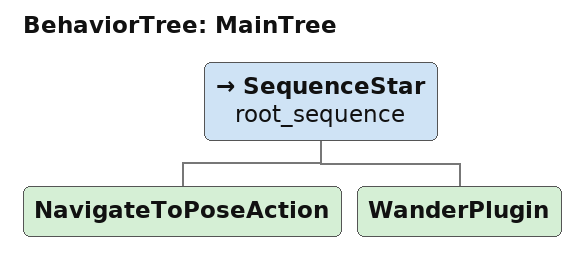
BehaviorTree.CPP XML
<root main_tree_to_execute="MainTree">
  <BehaviorTree ID="MainTree">
    <SequenceStar name="root_sequence">
      <NavigateToPoseAction/>
      <WanderPlugin/>
    </SequenceStar>
  </BehaviorTree>
</root>
